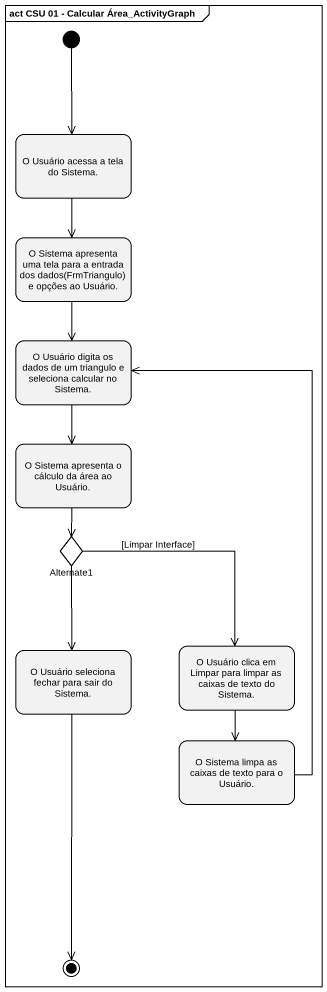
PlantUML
@startuml
mainframe act CSU 01 - Calcular Área_ActivityGraph
hide empty description
state "O Usuário acessa a tela do Sistema." as O_Usuário_acessa_a_tela_do
state "O Sistema apresenta uma tela para a entrada dos dados(FrmTriangulo) e opções ao Usuário." as O_Sistema_apresenta_uma
state "O Usuário digita os dados de um triangulo e seleciona calcular no Sistema." as O_Usuário_digita_os_dados
state "O Sistema apresenta o cálculo da área ao Usuário." as O_Sistema_apresenta_o
state Alternate1 <<choice>>
state "O Usuário seleciona fechar para sair do Sistema." as O_Usuário_seleciona_fechar
state "O Usuário clica em Limpar para limpar as caixas de texto do Sistema." as O_Usuário_clica_em_Limpar
state "O Sistema limpa as caixas de texto para o Usuário." as O_Sistema_limpa_as_caixas
[*] --> O_Usuário_acessa_a_tela_do
O_Usuário_acessa_a_tela_do --> O_Sistema_apresenta_uma
O_Sistema_apresenta_uma --> O_Usuário_digita_os_dados
O_Usuário_digita_os_dados --> O_Sistema_apresenta_o
O_Sistema_apresenta_o --> Alternate1
Alternate1 --> O_Usuário_seleciona_fechar
Alternate1 --> O_Usuário_clica_em_Limpar : [Limpar Interface]
O_Usuário_clica_em_Limpar --> O_Sistema_limpa_as_caixas
O_Sistema_limpa_as_caixas -up-> O_Usuário_digita_os_dados
O_Usuário_seleciona_fechar --> [*]
@enduml
